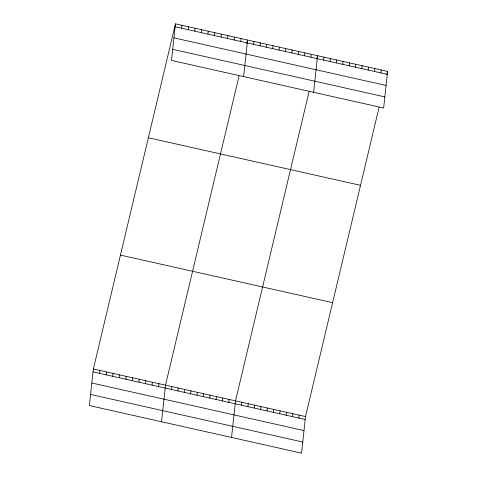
<?xml version="1.0" encoding="UTF-8"?>
<svg xmlns="http://www.w3.org/2000/svg" width="477" height="477" viewBox="0 0 477 477"><rect width="100%" height="100%" fill="white"/><g stroke="black" fill="none" stroke-linecap="round" stroke-linejoin="round"><path stroke-width="0.72" d="M175.453 23.85L171.476 60.43L383.639 108.011L387.616 71.431L175.453 23.85L93.361 368.989L89.384 405.569L301.547 453.15L305.524 416.57L379.06 107.397M99.598 373.366L99.914 370.456M106.156 374.839L106.472 371.929M112.715 376.305L113.031 373.396M119.274 377.778L119.59 374.868M125.833 379.251L126.149 376.341M132.391 380.718L132.707 377.808M138.95 382.19L139.266 379.281M181.689 28.232L182.005 25.323M145.503 383.663L145.819 380.753M188.248 29.699L188.564 26.79M152.062 385.13L152.378 382.22M194.807 31.172L195.123 28.262M158.62 386.603L158.936 383.693M201.366 32.645L201.682 29.735M161.518 421.746L165.495 385.166L239.031 75.992M207.924 34.111L208.24 31.202M171.541 389.5L171.857 386.591M214.483 35.584L214.799 32.674M177.909 390.925L178.225 388.022M221.036 37.057L221.352 34.147M184.271 392.356L184.587 389.447M227.595 38.524L227.911 35.614M190.639 393.781L190.955 390.872M234.153 39.996L234.469 37.087M197.001 395.212L197.317 392.303M240.712 41.469L241.028 38.559M203.369 396.637L203.685 393.728M243.61 76.612L247.587 40.026L246.794 43.359M209.731 398.068L210.047 395.159M253.633 44.367L253.949 41.457M216.099 399.493L216.415 396.584M260.001 45.792L260.317 42.882M222.461 400.918L222.777 398.009M266.363 47.217L266.679 44.307M228.829 402.349L229.145 399.44M272.731 48.648L273.047 45.738M231.536 437.451L235.507 400.865L309.048 91.697M279.093 50.073L279.409 47.163M241.559 405.206L241.875 402.296M285.461 51.504L285.777 48.594M247.921 406.631L248.237 403.721M291.823 52.929L292.139 50.019M254.289 408.056L254.605 405.146M298.191 54.354L298.507 51.444M260.651 409.487L260.967 406.577M304.553 55.785L304.869 52.875M267.019 410.912L267.335 408.002M310.921 57.21L311.237 54.3M273.381 412.343L273.697 409.433M313.627 92.311L317.599 55.731L316.811 59.059M279.749 413.768L280.065 410.858M323.65 60.066L323.966 57.157M286.111 415.193L286.427 412.283M330.012 61.491L330.328 58.588M292.479 416.624L292.795 413.714M336.38 62.922L336.696 60.013M298.84 418.049L299.157 415.139M342.742 64.347L343.058 61.438M349.11 65.778L349.426 62.869M355.472 67.203L355.788 64.294M361.84 68.628L362.156 65.725M368.202 70.059L368.518 67.15M374.57 71.484L374.886 68.575M380.932 72.915L381.248 70.006M386.823 74.764L387.616 71.431M175.137 26.76L387.3 74.34M173.926 37.874L386.09 85.455M172.68 49.322L384.85 96.903M148.359 137.746L360.529 185.326M120.448 255.094L332.612 302.674M93.361 368.989L305.524 416.57M93.045 371.893L305.208 419.48M91.834 383.007L304.004 430.588M90.588 394.455L302.758 442.036"/></g></svg>
